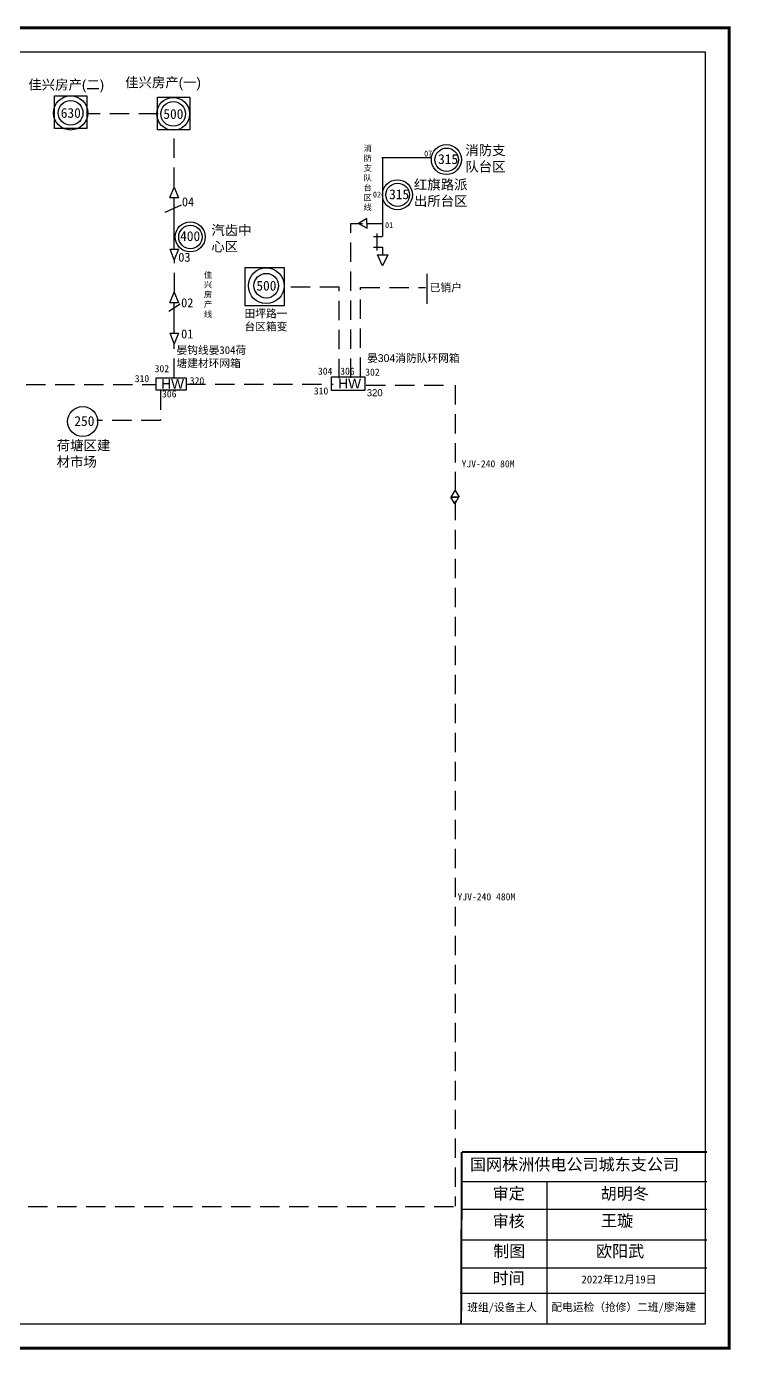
# Model space of a CAD drawing. Extents: x -82 to 435, y -55 to 282.
# Drawn here: x 255.8 to 435, y -54.6 to 282.1 of the extents above; entities that cross this region are included whole.
import ezdxf

# ---------------------------------------------------------------- set-up
doc = ezdxf.new("R2010")
doc.units = 0
doc.header["$LTSCALE"] = 0.774411
doc.linetypes.add('DASHED2', pattern=[9.525, 6.35, -3.175])
doc.layers.get('0').update_dxf_attribs({"linetype": 'CONTINUOUS'})
doc.styles.get("Standard").update_dxf_attribs({"font": '', "height": 2.5})
doc.styles.add('字体', font='KTGB2312.ttf', dxfattribs={"height": 2.5})
doc.styles.add('宋体_txtstyle_2.00_0_0', font='SIMSUN.TTC', dxfattribs={"height": 2})
doc.styles.add('宋体_txtstyle_200.00_0_0200', font='SIMSUN.TTC', dxfattribs={"height": 200})
doc.styles.add('宋体_txtstyle_3.00_0_0', font='SIMSUN.TTC', dxfattribs={"height": 3})
doc.styles.get('Standard').set_extended_font_data('SimSun')

msp = doc.modelspace()

# ---------------------------------------------------------------- linework, layer by layer
at = {"color": 0, "linetype": 'DASHED2'}
for p, q in [((289.35, 259.86), (271.15, 259.86)), ((293.45, 241.28), (293.45, 255.71)), ((338.39, 192.67), (338.39, 231.92)), ((338.39, 231.92), (341.34, 231.92)), ((293.48, 214.41), (293.48, 222.7)), ((335.42, 215.69), (321.62, 215.69)), ((335.42, 192.55), (335.42, 215.69)), ((340.87, 192.86), (340.87, 215.66)), ((340.87, 215.66), (357.42, 215.66)), ((293.43, 192.6), (293.43, 201.32)), ((241.04, 190.91), (288.82, 190.91)), ((289.92, 189.42), (289.92, 181.76)), ((296.46, 191.03), (333.92, 191.03)), ((342.28, 190.8), (363.98, 190.8)), ((364.94, 190.8), (364.94, -18.17)), ((289.92, 181.76), (273.71, 181.76))]:
    msp.add_line(p, q, dxfattribs=at)
at = {"color": 0, "linetype": 'Continuous'}
for p, q in [((358.9, 248.61), (346.26, 248.62)), ((346.44, 248.62), (346.46, 228.62)), ((292.34, 238.41), (293.42, 241.13)), ((293.43, 241.13), (294.51, 238.41)), ((291.17, 234.8), (295.32, 236.69)), ((294.51, 238.41), (292.34, 238.41)), ((293.43, 225.43), (293.43, 238.38)), ((342.5, 231.89), (346.46, 231.89)), ((345.04, 225.05), (345.04, 229.39)), ((346.35, 228.53), (344.14, 228.53)), ((344.14, 225.9), (346.46, 225.9)), ((346.46, 225.9), (346.46, 224)), ((292.37, 225.42), (294.55, 225.42)), ((293.46, 222.7), (292.37, 225.42)), ((294.55, 225.42), (293.46, 222.7)), ((346.46, 221.16), (345.19, 223.9)), ((345.19, 223.9), (347.82, 223.9)), ((347.82, 223.9), (346.46, 221.16)), ((292.34, 211.7), (293.42, 214.42)), ((293.43, 214.42), (294.51, 211.7)), ((292.04, 209.59), (294.97, 211.48)), ((294.51, 211.7), (292.34, 211.7)), ((293.46, 201.26), (292.37, 203.99)), ((292.37, 203.99), (294.55, 203.99)), ((294.55, 203.99), (293.46, 201.26)), ((366.64, -11.86), (429.01, -11.86)), ((388.29, -11.87), (388.26, -48.2)), ((366.64, -18.96), (429.01, -18.96)), ((366.64, -26.71), (429.01, -26.71)), ((366.64, -33.82), (429.01, -33.82)), ((366.23, -40.34), (428.59, -40.34))]:
    msp.add_line(p, q, dxfattribs=at)
at = {"color": 0, "linetype": 'ByBlock'}
msp.add_line((357.74, 219.11), (357.74, 211.44), dxfattribs=at)
at = {"color": 0}
msp.add_line((293.45, 203.99), (293.45, 211.7), dxfattribs=at)
at = {"linetype": 'DASHED2'}
msp.add_line((364.49, -18.31), (219.9, -18.31), dxfattribs=at)
at = {"color": 0, "linetype": 'Continuous', "const_width": 0.75}
msp.add_lwpolyline([(-81.33, 281.68), (434.63, 281.68), (434.63, -54.27), (-81.33, -54.27)], close=True, dxfattribs=at)
at = {"color": 0, "linetype": 'Continuous'}
for points in [[(-75.26, 275.61), (428.57, 275.61), (428.57, -48.2), (-75.26, -48.2)], [(311.47, 220.68), (321.4, 220.68), (321.4, 210.92), (311.47, 210.92)], [(288.87, 192.6), (296.47, 192.6), (296.47, 189.5), (288.87, 189.5)], [(333.48, 192.85), (341.96, 192.85), (341.96, 189.4), (333.48, 189.4)]]:
    msp.add_lwpolyline(points, close=True, dxfattribs=at)
at = {"color": 0}
for points in [[(262.94, 264.38), (271.18, 264.38), (271.18, 256.05), (262.94, 256.05)], [(289.16, 264.08), (297.41, 264.08), (297.41, 255.75), (289.16, 255.75)], [(340.35, 231.9), (342.51, 230.69), (342.48, 233.17)], [(364.81, 160.53), (363.82, 162.25), (365.8, 162.25)], [(364.92, 163.96), (365.91, 162.24), (363.93, 162.24)]]:
    msp.add_lwpolyline(points, close=True, dxfattribs=at)
at = {"color": 0, "linetype": 'Continuous', "const_width": 0.5}
for points in [[(366.61, -4.35), (366.45, -48.2)], [(366.64, -4.35), (429.01, -4.35)]]:
    msp.add_lwpolyline(points, dxfattribs=at)
at = {"color": 0}
for centre, radius in [((267.07, 260.06), 4.36), ((267.07, 260.06), 3.14), ((293.18, 259.8), 4.18), ((293.18, 259.8), 3.14), ((362.69, 248.17), 3.82), ((350.23, 239.23), 3.82), ((297.5, 228.5), 3.82), ((316.85, 216.08), 4.55), ((316.85, 216.08), 3.14), ((270.13, 181.51), 3.82)]:
    msp.add_circle(centre, radius, dxfattribs=at)
at = {"color": 0, "linetype": 'Continuous'}
for centre in [(362.76, 248.14), (350.29, 239.2), (297.56, 228.47)]:
    msp.add_circle(centre, 2.98, dxfattribs=at)

# ---------------------------------------------------------------- texts
at = {"color": 0, "attachment_point": 1, "style": '字体'}
for s, insert, char_height, width in [('佳兴房产(一)', (280.94, 269.07), 2.5, 24.774), ('佳兴房产(二)', (256.31, 268.5), 2.5, 24.774), ('消防支队台区', (367.52, 251.8), 2.5, 12.395), ('汽齿中心区', (302.88, 231.46), 2.5, 11.0939), ('{\\fSimSun|b0|i0|c134|p2;已销户}', (358.45, 216.62), 2, 29.6018), ('{\\fSimSun|b0|i0|c134|p2;\\C256;田坪路一台区箱变}', (311.32, 210.01), 2, 12.1099), ('{\\fSimSun|b0|i0|c134|p2;\\C0;晏钩线晏304\\C7;荷塘建材环网箱}', (294.02, 200.69), 2, 19.0081), ('{\\fSimSun|b0|i0|c134|p2;晏}304{\\fSimSun|b0|i0|c134|p2;消防队环网箱}', (342.5, 198.65), 2, 29.6018), ('{\\H0.72x;320}', (342.45, 189.75), 2.5, 24.4767), ('荷塘区建材市场', (263.52, 176.7), 2.5, 14.2391)]:
    msp.add_mtext(s, dxfattribs=dict(at, insert=insert, char_height=char_height, width=width))
at = {"color": 0, "attachment_point": 1}
for s, insert, char_height, width in [('630', (264.56, 261.3), 2.5, 8.7401), ('500', (290.67, 261.04), 2.5, 8.7401), ('消\\P防\\P支\\P队\\P台\\P区\\P线', (341.63, 251.77), 1.5, 43.3567), ('07', (357.04, 250.45), 1.5, 27.7073), ('315', (360.58, 249.55), 2.5, 4.8377), ('{\\H0.6522x;02}', (344.01, 240.03), 2.3, 13.5652), ('315', (348.12, 240.6), 2.5, 4.8377), ('04', (295.38, 238.58), 2.3, 21.9157), ('400', (294.94, 229.95), 2.5, 4.8377), ('01', (347.09, 232.25), 1.5, 22.558), ('03', (294.46, 224.48), 2.3, 21.9157), ('佳兴房产线', (300.99, 219.58), 1.5, 1.9992), ('500', (314.34, 217.32), 2.5, 8.7401), ('02', (295.19, 212.88), 2.3, 21.9157), ('01', (295.19, 204.96), 2.3, 21.9157), ('{\\fArial|b0|i0|c0|p32;HW}', (290.11, 192.35), 2.5, 8.7401), ('{\\fArial|b0|i0|c0|p32;HW}', (335.17, 192.44), 2.5, 8.7401), ('250', (268.02, 182.89), 2.5, 4.8377)]:
    msp.add_mtext(s, dxfattribs=dict(at, insert=insert, char_height=char_height, width=width))
at = {"color": 0, "linetype": 'Continuous', "attachment_point": 1, "style": '字体'}
for s, insert, char_height, width in [('红旗路派出所台区', (354.42, 243.06), 2.5, 15.5941), ('{\\fKaiTi_GB2312|b0|i0|c134|p32;\\H0.72x;302}', (288.45, 195.87), 2.5, 46.3812), ('{\\fKaiTi_GB2312|b0|i0|c134|p32;\\H0.72x;310}', (283.39, 193.34), 2.5, 46.3812), ('{\\fKaiTi_GB2312|b0|i0|c134|p32;\\H0.72x;320}', (297.4, 192.8), 2.5, 46.3812), ('{\\fKaiTi_GB2312|b0|i0|c134|p32;\\H0.72x;304}', (330.01, 195.23), 2.5, 46.3812), ('{\\fKaiTi_GB2312|b0|i0|c134|p32;\\H0.72x;306}', (335.68, 195.23), 2.5, 46.3812), ('{\\fKaiTi_GB2312|b0|i0|c134|p32;\\H0.72x;302}', (342.04, 194.99), 2.5, 46.3812), ('{\\fKaiTi_GB2312|b0|i0|c134|p32;\\H0.72x;306}', (290.33, 189.45), 2.5, 46.3812), ('{\\fKaiTi_GB2312|b0|i0|c134|p32;\\H0.72x;310}', (328.97, 190.2), 2.5, 46.3812), ('{\\fKaiTi_GB2312|b0|i0|c134|p32;\\H0.72x;YJV-240 80M}', (366.57, 171.65), 2.5, 46.3812), ('{\\fKaiTi_GB2312|b0|i0|c134|p32;\\H0.72x;YJV-240 480M}', (365.53, 61.47), 2.5, 46.3812), ('审定', (374.44, -13.42), 3, 23.4615), ('审核', (374.44, -20.48), 3, 23.4615), ('{\\fSimSun|b0|i0|c134|p2;王璇}', (402.04, -20.35), 3, 33.0539), ('制图', (374.6, -28.1), 3, 23.4615), ('时间', (374.44, -34.99), 3, 23.4615)]:
    msp.add_mtext(s, dxfattribs=dict(at, insert=insert, char_height=char_height, width=width))
at = {"color": 7, "linetype": 'Continuous', "attachment_point": 1}
for s, insert, char_height, width, style in [('国网株洲供电公司城东支公司', (368.7, -6.04), 3, 82.0179, '宋体_txtstyle_3.00_0_0'), ('胡明冬', (401.96, -13.46), 3, 23.4615, '宋体_txtstyle_3.00_0_0'), ('欧阳武', (400.77, -28.1), 3, 71.45, '宋体_txtstyle_3.00_0_0'), ('2022年12月19日', (397.08, -35.81), 2, 28.3586, '宋体_txtstyle_2.00_0_0')]:
    msp.add_mtext(s, dxfattribs=dict(at, insert=insert, char_height=char_height, width=width, style=style))
at = {"color": 7, "linetype": 'Continuous', "lineweight": 0, "ltscale": 0.462131, "char_height": 2, "attachment_point": 1, "style": '宋体_txtstyle_200.00_0_0200'}
for s, insert in [('班组/设备主人', (367.99, -42.91)), ('配电运检（抢修）二班/廖海建', (389.42, -42.85))]:
    msp.add_mtext(s, dxfattribs=dict(at, insert=insert))

doc.saveas('drawing.dxf')
